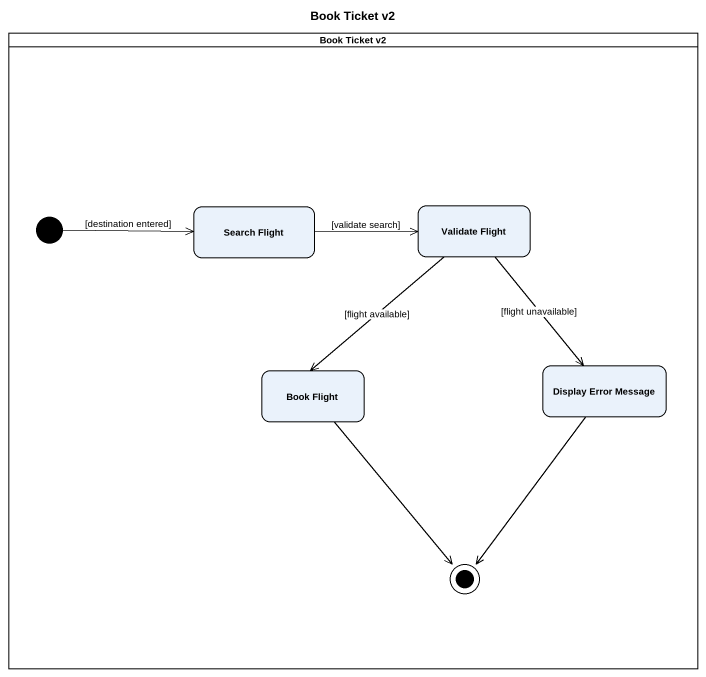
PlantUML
@startuml
title Book Ticket v2
hide empty description
state "Book Ticket v2" as Book_Ticket_v2 <<partition>> {
  state "Search Flight" as Search_Flight
  state "Validate Flight" as Validate_Flight
  state "Book Flight" as Book_Flight
  state "Display Error Message" as Display_Error_Message
  [*] -right-> Search_Flight : [destination entered]
  Book_Flight --> [*]
  Display_Error_Message --> [*]
}
Search_Flight -right-> Validate_Flight : [validate search]
Validate_Flight --> Book_Flight : [flight available]
Validate_Flight --> Display_Error_Message : [flight unavailable]
@enduml
